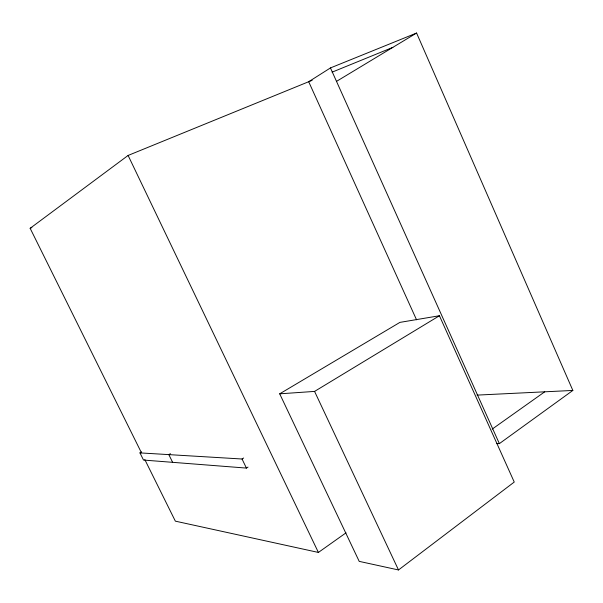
<?xml version="1.0" encoding="UTF-8"?>
<svg xmlns="http://www.w3.org/2000/svg" width="603" height="603" viewBox="0 0 603 603"><rect width="100%" height="100%" fill="white"/><g stroke="black" fill="none" stroke-linecap="round" stroke-linejoin="round"><path stroke-width="0.9" d="M398.493 569.963L514.246 482.053L439.429 315.746L399.902 322.386L279.694 393.827L359.207 561.37L398.493 569.963L314.57 391.407L279.694 393.827M141.456 452.793L30.15 228.303L128.107 155.446L312.158 80.305M496.578 443.582L499.367 443.635L572.85 390.442L416.583 33.037L330.459 67.928L308.691 81.722L416.545 319.809M144.803 459.546L175.352 521.15L318.399 552.438L346.016 532.841M492.199 429.095L544.728 391.814M141.577 451.941L139.956 452.891L143.514 460.059L246.431 468.086L248.021 467.091M139.956 452.891L242.044 459.004L243.635 458.016M314.57 391.407L439.429 315.746M336.519 81.367L416.583 33.037M170.445 453.66L168.825 454.617L172.624 462.328M30.15 228.303L31.884 227.572M332.117 72.156L392.862 47.358M477.048 395.108L572.85 390.442M242.044 459.004L246.431 468.086M128.107 155.446L318.399 552.438M330.459 67.928L499.367 443.635"/></g></svg>
